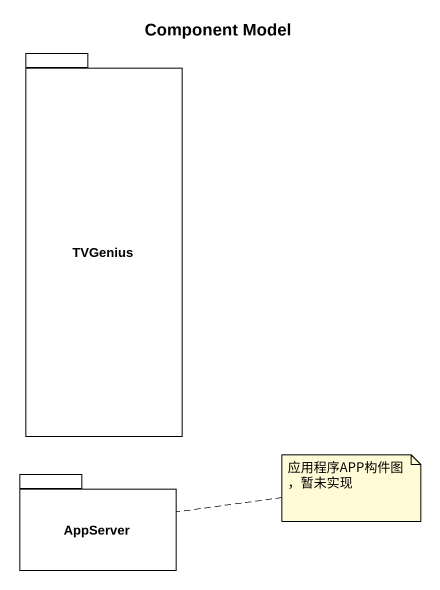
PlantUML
@startuml
title Component Model
package TVGenius {
}
package AppServer {
}
note right of AppServer : 应用程序APP构件图，暂未实现
@enduml
